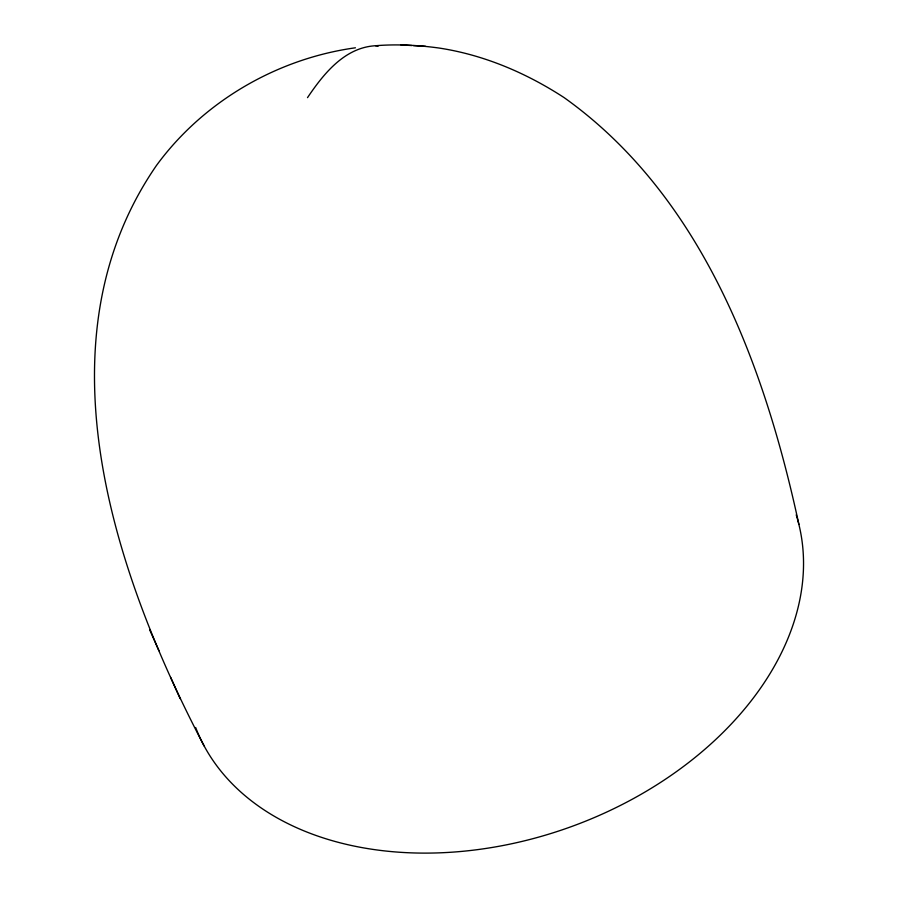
<?xml version="1.0" encoding="UTF-8"?>
<svg xmlns="http://www.w3.org/2000/svg" width="898" height="898" viewBox="0 0 898 898"><rect width="100%" height="100%" fill="white"/><g stroke="black" fill="none" stroke-linecap="round" stroke-linejoin="round"><path stroke-width="1.35" d="M307.509 97.646C323.538 73.883 344.54 47.448 375.555 45.731C396.647 44.013 417.918 45.136 438.864 48.009C483.73 54.789 526.217 72.918 564.112 97.601C701.967 195.899 764.49 364.914 798.883 524.398M355.417 47.796C276.999 58.651 203.229 101.485 156.409 165.546C34.988 341.7 114.506 575.023 204.16 745.991M400.935 44.9L411.812 45.54M413.417 45.607L425.54 46.314M375.555 45.731L378.137 46.168M149.719 629.947L158.991 650.736M170.642 677.339L180.116 698.599M796.212 514.823A318.644 223.838 -19.8 0 1 567.873 827.866A318.644 223.838 -19.8 0 1 195.641 727.481"/></g></svg>
